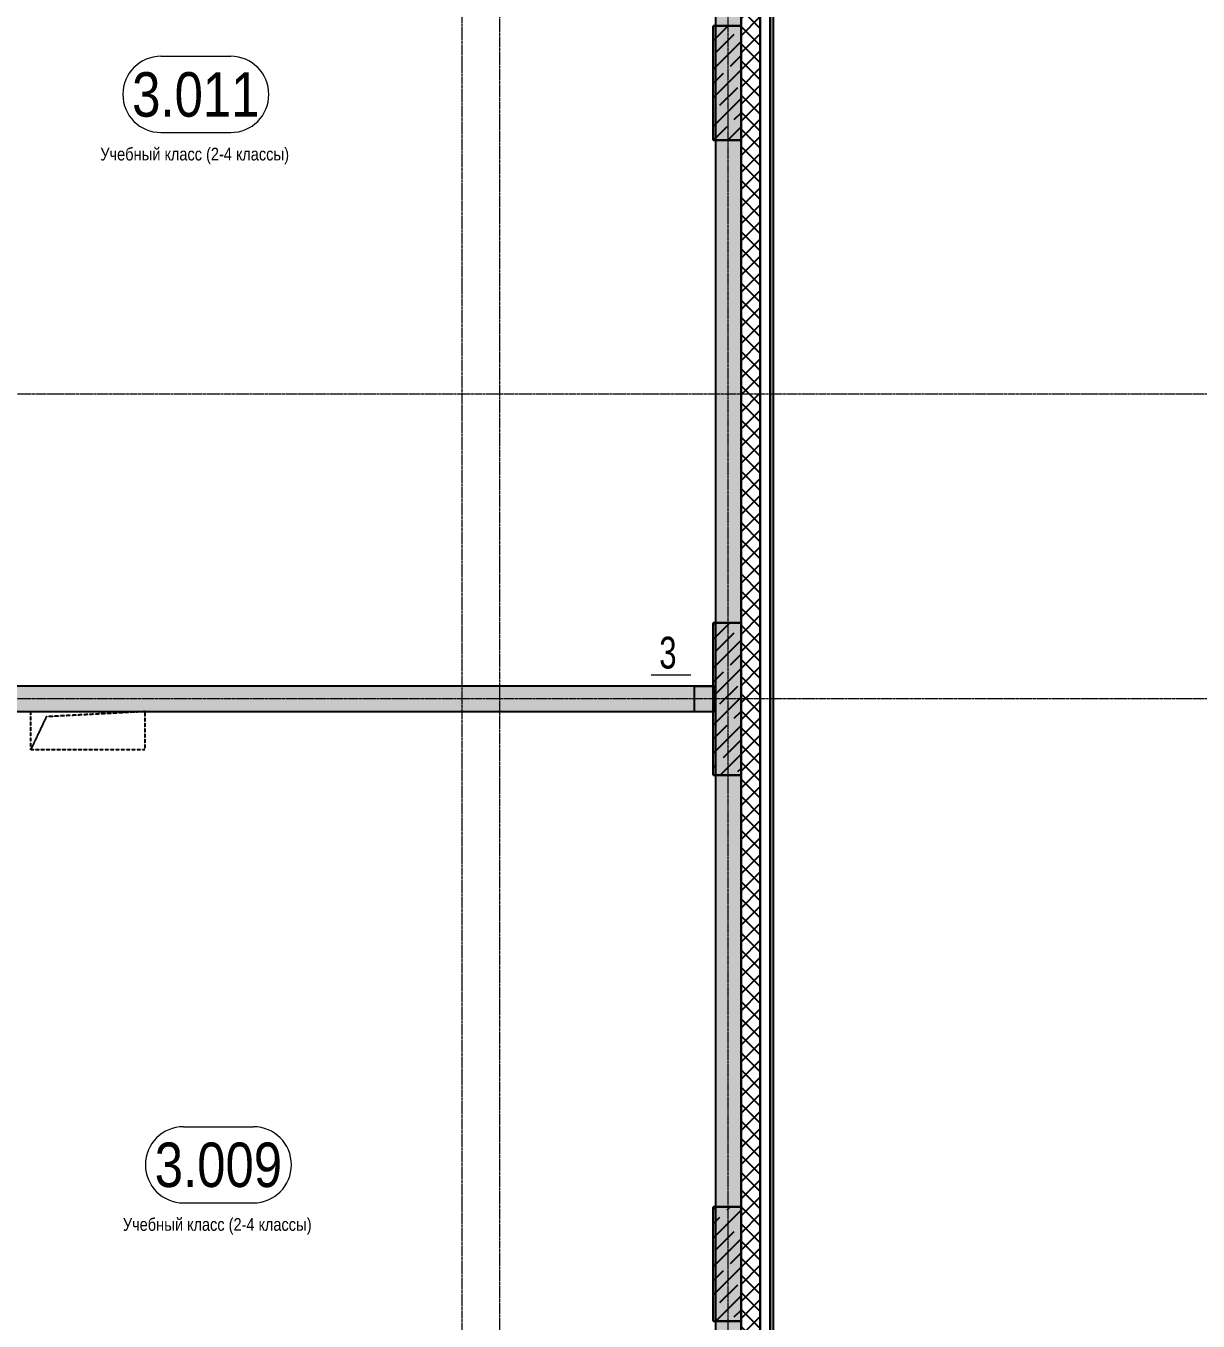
# Model space of a CAD drawing. Header units: millimetres. Extents: x -231292 to 573618, y -153144 to 564035.
# Drawn here: x 23471 to 32703, y 211066 to 221266 of the extents above; entities that cross this region are included whole.
import ezdxf
from ezdxf.enums import TextEntityAlignment as Align

# ---------------------------------------------------------------- set-up
doc = ezdxf.new("R2010")
doc.units = ezdxf.units.MM
for name, pattern in [('CENTER2', [28.575, 19.05, -3.175, 3.175, -3.175]), ('HIDDEN', [9.525, 6.35, -3.175]), ('HIDDEN2', [4.7625, 3.175, -1.5875])]:
    doc.linetypes.add(name, pattern=pattern)
doc.layers.get('0').update_dxf_attribs({"color": 250})
doc.layers.get('Defpoints').update_dxf_attribs({"color": 250})
for name, color, linetype, lineweight in [('АР_Area', 250, 'Continuous', 5), ('АР_Колонны', 250, 'Continuous', 35), ('АР_Отв. марка', 250, 'Continuous', 9), ('АР_Стены ЖБ', 250, 'Continuous', 35), ('АР_Стены ПЕНОблок', 250, 'Continuous', 20), ('АР_Тонкая', 250, 'Continuous', 5), ('АР_Утеплитель', 250, 'Continuous', 0), ('АР_Штриховка', 250, 'Continuous', 0), ('ОВ_Отопление', 250, 'Continuous', 0), ('РД_Оси_100', 250, 'Continuous', 0)]:
    doc.layers.add(name, color=color, linetype=linetype, lineweight=lineweight)
doc.styles.add('Arial0', font='arial.ttf')
doc.styles.add('style1', font='ARIALN.TTF')

# ---------------------------------------------------------------- blocks, each defined once
blk = doc.blocks.new('MOK-МаркаПом_овал_ареал')
for p, q in [((-2.75, 3), (2.75, 3)), ((-2.75, -3), (2.75, -3))]:
    blk.add_line(p, q)
for centre, radius, start, end in [((-2.75, 0), 3, 90, 270), ((2.75, 0), 3, 270, 90), ((-3.75, 0), 3.5, 0, 0.001)]:
    blk.add_arc(centre, radius, start, end)
at = {"color": 0, "style": 'style1'}
blk.add_attdef('АР-ПОМЕЩЕНИЕ:НОМЕР', text='', height=3.5, dxfattribs=at).set_placement((0, 0), align=Align.MIDDLE)
at = {"layer": 'Defpoints', "color": 2, "style": 'style1'}
blk.add_attdef('АР-ПОМЕЩЕНИЕ:НАИМЕНОВАНИЕ', text='', height=1, dxfattribs=at).set_placement((-0.09, -4.81), align=Align.MIDDLE)
blk = doc.blocks.new('MOK-МаркаПроема инж.')
blk.add_line((-1.33, -1.75), (1.8, -1.75))
at = {"color": 0, "style": 'Arial0', "width": 0.7}
blk.add_attdef('АР-ПРОЕМ:Коробка', text='', height=2.5, dxfattribs=at).set_placement((0, 0), align=Align.MIDDLE)
blk = doc.blocks.new('оси_рен')
at = {"layer": 'РД_Оси_100', "color": 251, "linetype": 'CENTER2', "true_color": 0x636466}
for p, q in [((1215752.916, 135558.25), (1215752.916, 223268.25)), ((1225207.916, 167713.25), (1189697.958, 167713.25)), ((1225207.916, 165313.25), (1189697.958, 165313.25))]:
    blk.add_line(p, q, dxfattribs=at)
for points in [[(1213652.916, 223268.25), (1213652.916, 135558.25)], [(1213952.916, 135558.25), (1213952.916, 223268.25)]]:
    blk.add_lwpolyline(points, dxfattribs=at)

msp = doc.modelspace()

# ---------------------------------------------------------------- hatches: boundary and pattern name
at = {"layer": 'АР_Штриховка', "linetype": 'Continuous', "lineweight": 25, "true_color": 0x000000}
h = msp.add_hatch(dxfattribs=at)
h.set_pattern_fill('AR-CONC', color=18, angle=-360, style=0)
h.set_pattern_definition([(50, (-195344.93, 50353), (182.18467, -15.939086), [19.05, -209.55]), (355, (-195344.93, 50353), (-35.24342, 191.05685), [15.24, -167.64058]), (100.451445, (-195329.75, 50351.67), (146.94125, 175.11775), [16.19001, -178.09024]), (46.1842, (-195344.93, 50403.8), (271.07904, -42.04233), [28.575, -314.325]), (96.63556, (-195322.34, 50400.3), (237.40413, 247.42612), [24.28502, -267.1356]), (351.18415, (-195344.93, 50403.8), (237.40413, 247.42612), [22.85997, -251.45973]), (21, (-195319.53, 50391.1), (151.61439, -102.2652), [19.05, -209.55]), (326, (-195319.53, 50391.1), (61.80203, 184.18797), [15.24, -167.64]), (71.451445, (-195306.9, 50382.58), (213.41642, 81.92277), [16.19001, -178.08994]), (37.5, (-195344.934, 50353), (3.088603, 84.555039), [0, -165.608, 0, -170.18, 0, -168.275]), (7.5, (-195344.93, 50353), (66.819663, 100.180575), [0, -97.028, 0, -161.798, 0, -64.135]), (327.5, (-195401.576, 50353), (135.590595, -5.728744), [0, -63.5, 0, -198.12, 0, -262.89]), (317.5, (-195426.98, 50353), (148.12918, 25.42649), [0, -82.55, 0, -131.572, 0, -186.69])])
h.paths.add_polyline_path([(29103.243, 241641.253), (28903.243, 241841.253), (28903.243, 206766.253), (29103.243, 206766.253)], flags=0)
h = msp.add_hatch(dxfattribs=at)
h.set_pattern_fill('ANSI37', color=18, scale=30, angle=-360, style=0)
h.set_pattern_definition([(45, (-195344.93, 50353), (-67.35192, 67.35192), []), (135, (-195344.93, 50353), (-67.35192, -67.35192), [])])
h.paths.add_polyline_path([(29253.243, 241491.253), (29103.243, 241641.253), (29103.243, 206766.253), (29253.243, 206766.253)], flags=0)
h = msp.add_hatch(dxfattribs=at)
h.set_pattern_fill('_U', color=18, angle=-360, style=0, pattern_type=0)
h.set_pattern_definition([(360, (-195344.9339, 50353.0024), (-2e-16, 1), [])])
h.paths.add_polyline_path([(29358.243, 241386.253), (29333.243, 241411.253), (29333.243, 206766.253), (29358.243, 206766.253)], flags=0)
h = msp.add_hatch(dxfattribs=at)
h.set_pattern_fill('AR-CONC', color=18, angle=405, style=0)
h.set_pattern_definition([(95, (-195344.93, 50353), (140.09465, 117.55338), [19.05, -209.55]), (40, (-195344.93, 50353), (-160.01845, 110.17673), [15.24, -167.64058]), (145.451445, (-195333.26, 50362.8), (-19.9238, 227.7301), [16.19001, -178.09024]), (91.1842, (-195380.85, 50388.92), (221.41024, 161.95341), [28.575, -314.325]), (141.63556, (-195362.4, 50402.42), (-7.08662, 342.82676), [24.28502, -267.1356]), (36.18415, (-195380.85, 50388.92), (-7.08662, 342.82676), [22.85997, -251.45973]), (66, (-195353.91, 50397.9), (179.51998, 34.89515), [19.05, -209.55]), (11, (-195353.91, 50397.9), (-86.53993, 173.94119), [15.24, -167.64]), (116.451445, (-195338.95, 50400.81), (92.98005, 208.83634), [16.19001, -178.08994]), (82.5, (-195344.934, 50353), (-57.605469, 61.973414), [0, -165.608, 0, -170.18, 0, -168.275]), (52.5, (-195344.93, 50353), (-23.589727, 118.087), [0, -97.028, 0, -161.798, 0, -64.135]), (12.5, (-195384.986, 50312.95), (99.927863, 91.826196), [0, -63.5, 0, -198.12, 0, -262.89]), (2.5, (-195402.95, 50294.99), (86.763904, 122.722393), [0, -82.55, 0, -131.572, 0, -186.69])])
h.paths.add_polyline_path([(28903.243, 215866.253), (28903.243, 216066.253), (21313.243, 216066.253), (21313.243, 215866.253)], flags=0)
at = {"layer": 'ОВ_Отопление', "linetype": 'Continuous', "lineweight": 25, "true_color": 0x000000}
for points in [[(28883.243, 216066.253), (28733.243, 216066.253), (28808.243, 215966.253)], [(28733.243, 216066.253), (28733.243, 215866.253), (28808.243, 215966.253)]]:
    msp.add_hatch(color=18, dxfattribs=at).paths.add_polyline_path(points, flags=0)

# ---------------------------------------------------------------- linework, layer by layer
at = {"color": 18, "linetype": 'HIDDEN', "lineweight": 25, "ltscale": 0.07, "true_color": 0x000000}
for p, q in [((23508.628, 215866.253), (24408.628, 215866.253)), ((23508.628, 215566.253), (23508.628, 215866.253)), ((23508.628, 215866.253), (24408.628, 215866.253)), ((23508.628, 215566.253), (23508.628, 215866.253)), ((24408.628, 215866.253), (23631.548, 215825.858)), ((24408.628, 215866.253), (23631.548, 215825.858)), ((24408.628, 215866.253), (24408.628, 215566.253)), ((24408.628, 215866.253), (24408.628, 215566.253)), ((23631.548, 215825.858), (23508.628, 215566.253)), ((23631.548, 215825.858), (23508.628, 215566.253)), ((24408.628, 215566.253), (23508.628, 215566.253)), ((24408.628, 215566.253), (23508.628, 215566.253))]:
    msp.add_line(p, q, dxfattribs=at)
at = {"layer": 'АР_Колонны', "color": 18, "linetype": 'HIDDEN2', "lineweight": 25, "true_color": 0x000000}
for p, q in [((28883.243, 221266.253), (29103.243, 221266.253)), ((28883.243, 220366.253), (28883.243, 221266.253)), ((29103.243, 221266.253), (29103.243, 220366.253)), ((29103.243, 220366.253), (28883.243, 220366.253)), ((28883.243, 216566.253), (29103.243, 216566.253)), ((28883.243, 215366.253), (28883.243, 216566.253)), ((29103.243, 216566.253), (29103.243, 215366.253)), ((29103.243, 215366.253), (28883.243, 215366.253)), ((28883.243, 211966.253), (29103.243, 211966.253)), ((28883.243, 211066.253), (28883.243, 211966.253)), ((29103.243, 211966.253), (29103.243, 211066.253)), ((29103.243, 211066.253), (28883.243, 211066.253))]:
    msp.add_line(p, q, dxfattribs=at)
at = {"layer": 'АР_Колонны', "color": 18, "linetype": 'Continuous', "lineweight": 25, "true_color": 0x000000}
for p, q in [((29103.243, 221266.253), (28883.243, 221266.253)), ((28883.243, 221266.253), (28883.243, 220366.253)), ((29103.243, 221266.253), (28883.243, 221266.253)), ((28883.243, 221266.253), (28883.243, 220366.253)), ((29103.243, 220366.253), (29103.243, 221266.253)), ((29103.243, 220366.253), (29103.243, 221266.253)), ((28883.243, 220366.253), (29103.243, 220366.253)), ((28883.243, 220366.253), (29103.243, 220366.253)), ((29103.243, 216566.253), (28883.243, 216566.253)), ((28883.243, 216566.253), (28883.243, 215366.253)), ((29103.243, 216566.253), (28883.243, 216566.253)), ((28883.243, 216566.253), (28883.243, 215366.253)), ((29103.243, 215366.253), (29103.243, 216566.253)), ((29103.243, 215366.253), (29103.243, 216566.253)), ((28883.243, 215366.253), (29103.243, 215366.253)), ((28883.243, 215366.253), (29103.243, 215366.253)), ((29103.243, 211966.253), (28883.243, 211966.253)), ((28883.243, 211966.253), (28883.243, 211066.253)), ((29103.243, 211966.253), (28883.243, 211966.253)), ((28883.243, 211966.253), (28883.243, 211066.253)), ((29103.243, 211066.253), (29103.243, 211966.253)), ((29103.243, 211066.253), (29103.243, 211966.253)), ((28883.243, 211066.253), (29103.243, 211066.253)), ((28883.243, 211066.253), (29103.243, 211066.253))]:
    msp.add_line(p, q, dxfattribs=at)
at = {"layer": 'АР_Стены ЖБ', "color": 18, "linetype": 'Continuous', "lineweight": 25, "true_color": 0x000000}
for p, q in [((29103.243, 221266.253), (28883.243, 221266.253)), ((28883.243, 221266.253), (28883.243, 220366.253)), ((29103.243, 220366.253), (29103.243, 221266.253)), ((28883.243, 220366.253), (29103.243, 220366.253)), ((29103.243, 216566.253), (28883.243, 216566.253)), ((28883.243, 216566.253), (28883.243, 215366.253)), ((29103.243, 215366.253), (29103.243, 216566.253)), ((28883.243, 215366.253), (29103.243, 215366.253)), ((29103.243, 211966.253), (28883.243, 211966.253)), ((28883.243, 211966.253), (28883.243, 211066.253)), ((29103.243, 211066.253), (29103.243, 211966.253)), ((28883.243, 211066.253), (29103.243, 211066.253))]:
    msp.add_line(p, q, dxfattribs=at)
at = {"layer": 'АР_Стены ПЕНОблок', "color": 18, "linetype": 'Continuous', "lineweight": 25, "true_color": 0x000000}
for p, q in [((28903.243, 241841.253), (28903.243, 206766.253)), ((29103.243, 206766.253), (29103.243, 241641.253)), ((28903.243, 216066.253), (21313.243, 216066.253)), ((28903.243, 215866.253), (28903.243, 216066.253)), ((21313.243, 215866.253), (28903.243, 215866.253))]:
    msp.add_line(p, q, dxfattribs=at)
at = {"layer": 'АР_Тонкая', "color": 18, "linetype": 'Continuous', "lineweight": 25, "true_color": 0x000000}
for p, q in [((29253.243, 241491.253), (29253.243, 206766.253)), ((29333.243, 206766.253), (29333.243, 241411.253)), ((29333.243, 241411.253), (29333.243, 206766.253)), ((29358.243, 206766.253), (29358.243, 241386.253))]:
    msp.add_line(p, q, dxfattribs=at)
at = {"layer": 'АР_Утеплитель', "color": 18, "linetype": 'Continuous', "lineweight": 25, "true_color": 0x000000}
for p, q in [((29103.243, 241641.253), (29103.243, 206766.253)), ((29253.243, 206766.253), (29253.243, 241491.253))]:
    msp.add_line(p, q, dxfattribs=at)
at = {"layer": 'АР_Штриховка', "color": 18, "linetype": 'Continuous', "lineweight": 25, "true_color": 0x000000}
for p, q in [((28883.243, 221148.655), (29000.84, 221266.253)), ((28883.243, 221260.908), (28888.587, 221266.253)), ((28883.243, 220924.149), (29103.243, 221144.149)), ((28908.899, 221062.059), (29049.216, 221202.375)), ((29021.153, 220949.805), (29103.243, 221031.896)), ((28883.243, 220699.643), (29103.243, 220919.643)), ((28883.243, 220811.896), (28965.026, 220893.679)), ((28936.963, 220641.109), (29077.279, 220781.426)), ((28883.243, 220475.136), (29103.243, 220695.136)), ((29049.216, 220528.856), (29103.243, 220582.883)), ((28886.613, 220366.253), (28993.089, 220472.729)), ((28998.866, 220366.253), (29103.243, 220470.63)), ((28883.243, 216434.021), (29015.475, 216566.253)), ((28883.243, 216546.274), (28903.222, 216566.253)), ((28908.899, 216347.424), (29049.216, 216487.741)), ((28883.243, 216209.514), (29103.243, 216429.514)), ((29021.153, 216235.171), (29103.243, 216317.261)), ((28883.243, 215985.008), (29103.243, 216205.008)), ((28883.243, 216097.261), (28965.026, 216179.044)), ((28936.963, 215926.475), (29077.279, 216066.791)), ((28883.243, 215760.502), (29103.243, 215980.502)), ((29049.216, 215814.221), (29103.243, 215868.248)), ((28883.243, 215648.248), (28993.089, 215758.095)), ((28883.243, 215535.995), (29103.243, 215755.995)), ((28965.026, 215505.525), (29103.243, 215643.742)), ((28938.007, 215366.253), (29103.243, 215531.489)), ((28883.243, 215423.742), (28908.899, 215449.399)), ((29077.279, 215393.272), (29103.243, 215419.236)), ((28883.243, 211943.893), (28905.603, 211966.253)), ((28993.089, 211941.486), (29017.856, 211966.253)), ((28883.243, 211719.386), (29103.243, 211939.386)), ((28883.243, 211831.64), (28936.963, 211885.359)), ((28908.899, 211632.79), (29049.216, 211773.106)), ((28883.243, 211494.88), (29103.243, 211714.88)), ((29021.153, 211520.536), (29103.243, 211602.627)), ((28883.243, 211270.374), (29103.243, 211490.374)), ((28883.243, 211382.627), (28965.026, 211464.41)), ((28936.963, 211211.84), (29077.279, 211352.157)), ((28903.629, 211066.253), (29103.243, 211265.867)), ((29049.216, 211099.587), (29103.243, 211153.614))]:
    msp.add_line(p, q, dxfattribs=at)
at = {"layer": 'ОВ_Отопление', "color": 18, "linetype": 'Continuous', "lineweight": 25, "true_color": 0x000000}
for p, q in [((28733.243, 216066.253), (28883.243, 216066.253)), ((28733.243, 216066.253), (28733.243, 215866.253)), ((28883.243, 216066.253), (28883.243, 215866.253)), ((28733.243, 215866.253), (28883.243, 215866.253))]:
    msp.add_line(p, q, dxfattribs=at)

# ---------------------------------------------------------------- block references
at = {"rotation": 359.999868838025}
msp.add_blockref('оси_рен', (-1186750.035, 50655.808), dxfattribs=at)
at = {"layer": 'АР_Area', "color": 18, "linetype": 'Continuous', "lineweight": 15, "true_color": 0x000000, "xscale": 100, "yscale": 100, "zscale": 100}
for p, values in [((24809.327, 220726.649), {'АР-ПОМЕЩЕНИЕ:НОМЕР': '3.011', 'АР-ПОМЕЩЕНИЕ:НАИМЕНОВАНИЕ': 'Учебный класс (2-4 классы)'}), ((24987.214, 212297.273), {'АР-ПОМЕЩЕНИЕ:НОМЕР': '3.009', 'АР-ПОМЕЩЕНИЕ:НАИМЕНОВАНИЕ': 'Учебный класс (2-4 классы)'})]:
    msp.add_blockref('MOK-МаркаПом_овал_ареал', p, dxfattribs=at).add_auto_attribs(values)
at = {"layer": 'АР_Отв. марка', "color": 18, "linetype": 'Continuous', "lineweight": 25, "true_color": 0x000000, "xscale": 100, "yscale": 100, "zscale": 100}
msp.add_blockref('MOK-МаркаПроема инж.', (28527.437, 216330.626, 580), dxfattribs=at).add_auto_attribs({'АР-ПРОЕМ:Коробка': '3'})

doc.saveas('drawing.dxf')
